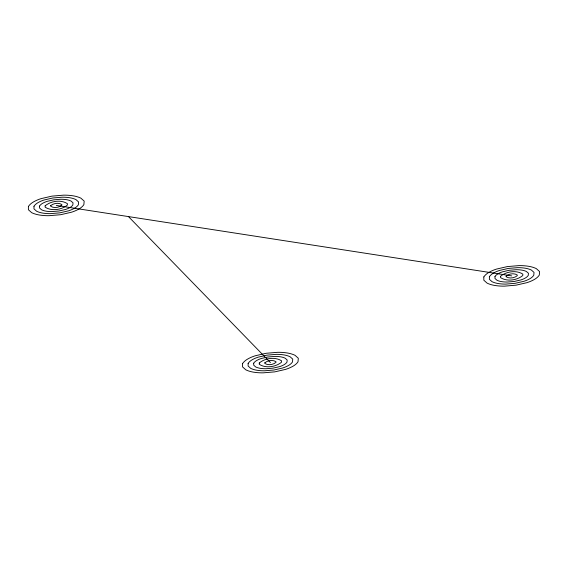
<?xml version="1.0" encoding="UTF-8"?>
<svg xmlns="http://www.w3.org/2000/svg" width="568" height="568" viewBox="0 0 568 568"><rect width="100%" height="100%" fill="white"/><g stroke="black" fill="none" stroke-linecap="round" stroke-linejoin="round"><path stroke-width="0.85" d="M56.289 205.424L511.711 275.878M128.46 216.585L270.432 362.576M28.407 206.475L28.4 209.741L31.716 212.709A21.066 12.162 0 0 0 39.618 215.045A32.994 19.049 0 0 0 49.054 215.691L60.606 214.718L71.447 212.226A32.994 19.049 0 0 0 79.058 208.946A21.066 12.162 0 0 0 83.872 204.636L84.178 201.107L80.862 198.14A21.066 12.162 0 0 0 72.96 195.797A32.994 19.049 0 0 0 63.524 195.158L51.972 196.13L41.13 198.623A32.994 19.049 0 0 0 33.519 201.903A22.372 12.915 0 0 0 28.407 206.475M33.981 206.269L33.981 208.875L36.629 211.246A16.855 9.727 0 0 0 42.955 213.121A26.398 15.237 0 0 0 50.502 213.639L59.739 212.858L68.416 210.863A26.398 15.237 0 0 0 74.507 208.243A16.855 9.727 0 0 0 78.356 204.792L78.597 201.974L75.949 199.595A16.855 9.727 0 0 0 69.623 197.721A26.398 15.237 0 0 0 62.075 197.21L52.838 197.983L44.162 199.979A26.398 15.237 0 0 0 38.07 202.606A17.892 10.331 0 0 0 33.981 206.269M39.561 206.056L39.554 208.009L41.542 209.791A12.638 7.299 0 0 0 46.285 211.197A19.795 11.431 0 0 0 51.944 211.58L58.88 210.998L65.384 209.507A19.795 11.431 0 0 0 69.949 207.54A12.638 7.299 0 0 0 72.839 204.949L73.023 202.833L71.035 201.051A12.638 7.299 0 0 0 66.293 199.652A19.795 11.431 0 0 0 60.634 199.261L53.697 199.844L47.194 201.342A19.795 11.431 0 0 0 42.628 203.309A13.419 7.746 0 0 0 39.561 206.056M45.135 205.843L45.135 207.15C51.454 211.395 61.585 209.89 67.322 205.112L67.443 203.699C61.081 199.432 50.864 200.958 45.135 205.843M50.715 205.637L50.708 206.283C53.868 208.413 58.937 207.654 61.805 205.268L61.869 204.558C58.689 202.428 53.577 203.188 50.715 205.637M242.543 363.634L242.543 366.892L245.859 369.86A21.066 12.162 0 0 0 253.761 372.203A32.994 19.049 0 0 0 263.197 372.842L274.749 371.87L285.59 369.377A32.994 19.049 0 0 0 293.202 366.097A21.066 12.162 0 0 0 298.015 361.788L298.321 358.259L295.005 355.291A21.066 12.162 0 0 0 287.103 352.955A32.994 19.049 0 0 0 277.667 352.309L266.115 353.282L255.273 355.774A32.994 19.049 0 0 0 247.662 359.054A22.372 12.915 0 0 0 242.543 363.634M248.124 363.421L248.124 366.026L250.772 368.405A16.855 9.727 0 0 0 257.098 370.279A26.398 15.237 0 0 0 264.638 370.79L273.882 370.016L282.559 368.021A26.398 15.237 0 0 0 288.65 365.394A16.855 9.727 0 0 0 292.499 361.944L292.74 359.125L290.092 356.754A16.855 9.727 0 0 0 283.766 354.879A26.398 15.237 0 0 0 276.218 354.361L266.981 355.142L258.305 357.137A26.398 15.237 0 0 0 252.213 359.757A17.892 10.331 0 0 0 248.124 363.421M253.697 363.208L253.697 365.167L255.685 366.949A12.638 7.299 0 0 0 260.428 368.348A19.795 11.431 0 0 0 266.087 368.738L273.023 368.156L279.527 366.658A19.795 11.431 0 0 0 284.092 364.691A12.638 7.299 0 0 0 286.982 362.107L287.167 359.991L285.171 358.209A12.638 7.299 0 0 0 280.436 356.803A19.795 11.431 0 0 0 274.777 356.42L267.84 357.002L261.337 358.493A19.795 11.431 0 0 0 256.771 360.46A13.419 7.746 0 0 0 253.697 363.208M259.278 362.995L259.278 364.301C265.59 368.554 275.721 367.042 281.465 362.263L281.586 360.85C275.224 356.583 265.007 358.11 259.278 362.995M264.851 362.789L264.851 363.442C268.011 365.565 273.08 364.812 275.949 362.419L276.012 361.717C272.825 359.579 267.72 360.339 264.851 362.789M483.829 276.928L483.822 280.194L487.138 283.162A21.066 12.162 0 0 0 495.04 285.498A32.994 19.049 0 0 0 504.476 286.144L516.028 285.171L526.87 282.679A32.994 19.049 0 0 0 534.481 279.399A21.066 12.162 0 0 0 539.295 275.089L539.6 271.561L536.284 268.593A21.066 12.162 0 0 0 528.382 266.25A32.994 19.049 0 0 0 518.946 265.611L507.394 266.584L496.553 269.076A32.994 19.049 0 0 0 488.941 272.356A22.372 12.915 0 0 0 483.829 276.928M489.403 276.722L489.403 279.328L492.051 281.7A16.855 9.727 0 0 0 498.377 283.574A26.398 15.237 0 0 0 505.925 284.092L515.162 283.311L523.838 281.316A26.398 15.237 0 0 0 529.93 278.696A16.855 9.727 0 0 0 533.778 275.246L534.019 272.427L531.371 270.048A16.855 9.727 0 0 0 525.045 268.174A26.398 15.237 0 0 0 517.498 267.663L508.261 268.437L499.584 270.439A26.398 15.237 0 0 0 493.493 273.059A17.892 10.331 0 0 0 489.403 276.722M494.984 276.51L494.976 278.462L496.964 280.244A12.638 7.299 0 0 0 501.707 281.65A19.795 11.431 0 0 0 507.366 282.033L514.303 281.451L520.806 279.96A19.795 11.431 0 0 0 525.372 277.993A12.638 7.299 0 0 0 528.261 275.402L528.446 273.286L526.458 271.504A12.638 7.299 0 0 0 521.715 270.105A19.795 11.431 0 0 0 516.056 269.715L509.12 270.297L502.616 271.795A19.795 11.431 0 0 0 498.051 273.762A13.419 7.746 0 0 0 494.984 276.51M500.557 276.296L500.557 277.603C506.876 281.849 517.008 280.344 522.745 275.565L522.865 274.152C516.504 269.885 506.287 271.412 500.557 276.296M506.138 276.091L506.131 276.737C509.29 278.867 514.36 278.107 517.228 275.721L517.292 275.011C514.111 272.881 508.999 273.641 506.138 276.091"/></g></svg>
